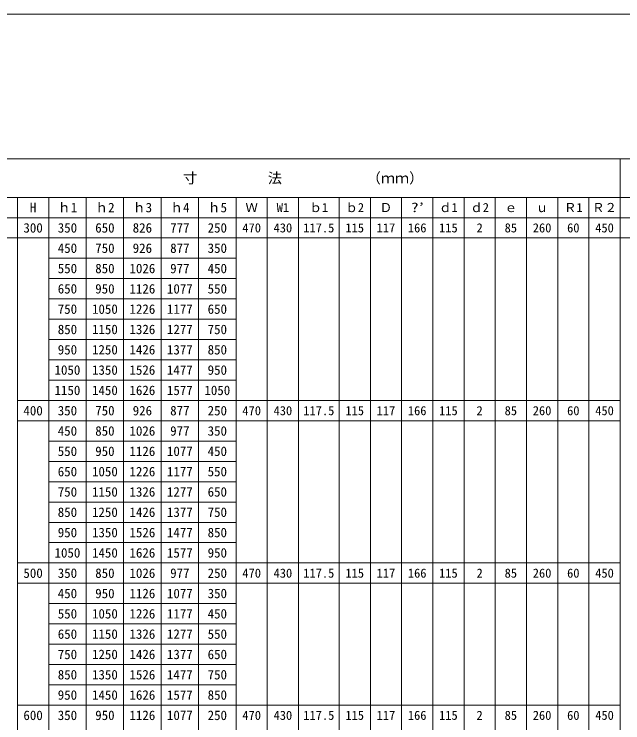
# Model space of a CAD drawing. Units: millimetres at full size; details may follow other scales. Extents: x 5964 to 125098, y -10801 to 28073.
# Drawn here: x 101209 to 103158, y 2877 to 5144 of the extents above; entities that cross this region are included whole.
import ezdxf
from ezdxf.enums import TextEntityAlignment as Align

# ---------------------------------------------------------------- set-up
doc = ezdxf.new("R2010")
doc.units = ezdxf.units.MM
doc.header["$LTSCALE"] = 19
for name, color, linetype, lineweight in [('Defpoints_3', 7, 'Continuous', 13), ('寸法線', 7, 'Continuous', 9), ('枠', 5, 'Continuous', 5)]:
    doc.layers.add(name, color=color, linetype=linetype, lineweight=lineweight)
doc.styles.add('ＭＳ ゴシック', font='')
doc.styles.get('ＭＳ ゴシック').set_extended_font_data('MS Gothic')

msp = doc.modelspace()

# ---------------------------------------------------------------- linework, layer by layer
at = {"layer": 'Defpoints_3', "color": 8, "lineweight": 0}
for p, q in [((101119.88, 4428.16), (101319.88, 4428.16)), ((101919.88, 4428.16), (103299.88, 4428.16)), ((101219.88, 3843.16), (101319.88, 3843.16)), ((101919.88, 3843.16), (103149.88, 3843.16)), ((101219.88, 3323.16), (101319.88, 3323.16)), ((101919.88, 3323.16), (103149.88, 3323.16))]:
    msp.add_line(p, q, dxfattribs=at)
at = {"layer": '寸法線', "lineweight": 13}
for p, q in [((100759.25, 4681.36), (103599.88, 4681.36)), ((103149.88, 4681.36), (103149.88, 1438.16)), ((100759.25, 4558.16), (103599.88, 4558.16)), ((101219.88, 4558.16), (101219.88, 1438.16)), ((101319.88, 4558.16), (101319.88, 1438.16)), ((101439.88, 4558.16), (101439.88, 1438.16)), ((101559.88, 4558.16), (101559.88, 1438.16)), ((101679.88, 4558.16), (101679.88, 1438.16)), ((101799.88, 4558.16), (101799.88, 1438.16)), ((101919.88, 4558.16), (101919.88, 1438.16)), ((102019.88, 4558.16), (102019.88, 1438.16)), ((102119.88, 4558.16), (102119.88, 1438.16)), ((102249.88, 4558.16), (102249.88, 1438.16)), ((102349.88, 4558.16), (102349.88, 1438.16)), ((102449.88, 4558.16), (102449.88, 1438.16)), ((102549.88, 4558.16), (102549.88, 1438.16)), ((102649.88, 4558.16), (102649.88, 1438.16)), ((102749.88, 4558.16), (102749.88, 1438.16)), ((102849.88, 4558.16), (102849.88, 1438.16)), ((102949.88, 4558.16), (102949.88, 1438.16)), ((103049.88, 4558.16), (103049.88, 1438.16)), ((100759.25, 4493.16), (103449.88, 4493.16)), ((101319.88, 4428.16), (101919.88, 4428.16)), ((101319.88, 4363.16), (101919.88, 4363.16)), ((101319.88, 4298.16), (101919.88, 4298.16)), ((101319.88, 4233.16), (101919.88, 4233.16)), ((101319.88, 4168.16), (101919.88, 4168.16)), ((101319.88, 4103.16), (101919.88, 4103.16)), ((101319.88, 4038.16), (101919.88, 4038.16)), ((101319.88, 3973.16), (101919.88, 3973.16)), ((101219.88, 3908.16), (103149.88, 3908.16)), ((101319.88, 3843.16), (101919.88, 3843.16)), ((101319.88, 3778.16), (101919.88, 3778.16)), ((101319.88, 3713.16), (101919.88, 3713.16)), ((101319.88, 3648.16), (101919.88, 3648.16)), ((101319.88, 3583.16), (101919.88, 3583.16)), ((101319.88, 3518.16), (101919.88, 3518.16)), ((101319.88, 3453.16), (101919.88, 3453.16)), ((101219.88, 3388.16), (103149.88, 3388.16)), ((101319.88, 3323.16), (101919.88, 3323.16)), ((101319.88, 3258.16), (101919.88, 3258.16)), ((101319.88, 3193.16), (101919.88, 3193.16)), ((101319.88, 3128.16), (101919.88, 3128.16)), ((101319.88, 3063.16), (101919.88, 3063.16)), ((101319.88, 2998.16), (101919.88, 2998.16)), ((101219.88, 2933.16), (103149.88, 2933.16))]:
    msp.add_line(p, q, dxfattribs=at)
at = {"layer": '枠', "lineweight": 20}
msp.add_line((95984.38, 5144.45), (103984.38, 5144.45), dxfattribs=at)

# ---------------------------------------------------------------- texts
at = {"layer": '寸法線', "style": 'ＭＳ ゴシック'}
for s, height, p in [('寸          法            （ｍｍ）', 33.23, (102134.88, 4619.76)), ('H', 30.38, (101269.88, 4525.66)), ('ｈ1', 30.38, (101379.88, 4525.66)), ('ｈ2', 30.38, (101499.88, 4525.66)), ('ｈ3', 30.38, (101619.88, 4525.66)), ('ｈ4', 30.38, (101739.88, 4525.66)), ('ｈ5', 30.38, (101859.88, 4525.66)), ('Ｗ', 29.24, (101969.88, 4525.66)), ('W1', 29.24, (102069.88, 4525.66)), ('ｂ1', 29.24, (102184.88, 4525.66)), ('ｂ2', 29.24, (102299.88, 4525.66)), ('Ｄ', 29.24, (102399.88, 4525.66)), ('ｄ1', 29.24, (102599.88, 4525.66)), ('ｄ2', 29.24, (102699.88, 4525.66)), ('Ｒ1', 29.24, (102999.88, 4525.66)), ('Ｒ２', 29.24, (103099.88, 4525.66)), ('ｅ', 29.24, (102799.88, 4525.66)), ('ｕ', 29.24, (102899.88, 4525.66)), ('300', 30.38, (101269.88, 4460.66)), ('350', 30.38, (101379.88, 4460.66)), ('650', 30.38, (101499.88, 4460.66)), ('826', 30.38, (101619.88, 4460.66)), ('777', 30.38, (101739.88, 4460.66)), ('250', 30.38, (101859.88, 4460.66)), ('470', 29.24, (101969.88, 4460.66)), ('430', 29.24, (102069.88, 4460.66)), ('117.5', 29.24, (102184.88, 4460.66)), ('115', 29.24, (102299.88, 4460.66)), ('117', 29.24, (102399.88, 4460.66)), ('166', 29.24, (102499.88, 4460.66)), ('115', 29.24, (102599.88, 4460.66)), ('2', 29.24, (102699.88, 4460.66)), ('85', 29.24, (102799.88, 4460.66)), ('260', 29.24, (102899.88, 4460.66)), ('60', 29.24, (102999.88, 4460.66)), ('450', 29.24, (103099.88, 4460.66)), ('450', 30.38, (101379.88, 4395.66)), ('750', 30.38, (101499.88, 4395.66)), ('926', 30.38, (101619.88, 4395.66)), ('877', 30.38, (101739.88, 4395.66)), ('350', 30.38, (101859.88, 4395.66)), ('550', 30.38, (101379.88, 4330.66)), ('850', 30.38, (101499.88, 4330.66)), ('1026', 30.38, (101619.88, 4330.66)), ('977', 30.38, (101739.88, 4330.66)), ('450', 30.38, (101859.88, 4330.66)), ('650', 30.38, (101379.88, 4265.66)), ('950', 30.38, (101499.88, 4265.66)), ('1126', 30.38, (101619.88, 4265.66)), ('1077', 30.38, (101739.88, 4265.66)), ('550', 30.38, (101859.88, 4265.66)), ('750', 30.38, (101379.88, 4200.66)), ('1050', 30.38, (101499.88, 4200.66)), ('1226', 30.38, (101619.88, 4200.66)), ('1177', 30.38, (101739.88, 4200.66)), ('650', 30.38, (101859.88, 4200.66)), ('850', 30.38, (101379.88, 4135.66)), ('1150', 30.38, (101499.88, 4135.66)), ('1326', 30.38, (101619.88, 4135.66)), ('1277', 30.38, (101739.88, 4135.66)), ('750', 30.38, (101859.88, 4135.66)), ('950', 30.38, (101379.88, 4070.66)), ('1250', 30.38, (101499.88, 4070.66)), ('1426', 30.38, (101619.88, 4070.66)), ('1377', 30.38, (101739.88, 4070.66)), ('850', 30.38, (101859.88, 4070.66)), ('1050', 30.38, (101379.88, 4005.66)), ('1350', 30.38, (101499.88, 4005.66)), ('1526', 30.38, (101619.88, 4005.66)), ('1477', 30.38, (101739.88, 4005.66)), ('950', 30.38, (101859.88, 4005.66)), ('1150', 30.38, (101379.88, 3940.66)), ('1450', 30.38, (101499.88, 3940.66)), ('1626', 30.38, (101619.88, 3940.66)), ('1577', 30.38, (101739.88, 3940.66)), ('1050', 30.38, (101859.88, 3940.66)), ('400', 30.38, (101269.88, 3875.66)), ('350', 30.38, (101379.88, 3875.66)), ('750', 30.38, (101499.88, 3875.66)), ('926', 30.38, (101619.88, 3875.66)), ('877', 30.38, (101739.88, 3875.66)), ('250', 30.38, (101859.88, 3875.66)), ('470', 29.24, (101969.88, 3875.66)), ('430', 29.24, (102069.88, 3875.66)), ('117.5', 29.24, (102184.88, 3875.66)), ('115', 29.24, (102299.88, 3875.66)), ('117', 29.24, (102399.88, 3875.66)), ('166', 29.24, (102499.88, 3875.66)), ('115', 29.24, (102599.88, 3875.66)), ('2', 29.24, (102699.88, 3875.66)), ('85', 29.24, (102799.88, 3875.66)), ('260', 29.24, (102899.88, 3875.66)), ('60', 29.24, (102999.88, 3875.66)), ('450', 29.24, (103099.88, 3875.66)), ('450', 30.38, (101379.88, 3810.66)), ('850', 30.38, (101499.88, 3810.66)), ('1026', 30.38, (101619.88, 3810.66)), ('977', 30.38, (101739.88, 3810.66)), ('350', 30.38, (101859.88, 3810.66)), ('550', 30.38, (101379.88, 3745.66)), ('950', 30.38, (101499.88, 3745.66)), ('1126', 30.38, (101619.88, 3745.66)), ('1077', 30.38, (101739.88, 3745.66)), ('450', 30.38, (101859.88, 3745.66)), ('650', 30.38, (101379.88, 3680.66)), ('1050', 30.38, (101499.88, 3680.66)), ('1226', 30.38, (101619.88, 3680.66)), ('1177', 30.38, (101739.88, 3680.66)), ('550', 30.38, (101859.88, 3680.66)), ('750', 30.38, (101379.88, 3615.66)), ('1150', 30.38, (101499.88, 3615.66)), ('1326', 30.38, (101619.88, 3615.66)), ('1277', 30.38, (101739.88, 3615.66)), ('650', 30.38, (101859.88, 3615.66)), ('850', 30.38, (101379.88, 3550.66)), ('1250', 30.38, (101499.88, 3550.66)), ('1426', 30.38, (101619.88, 3550.66)), ('1377', 30.38, (101739.88, 3550.66)), ('750', 30.38, (101859.88, 3550.66)), ('950', 30.38, (101379.88, 3485.66)), ('1350', 30.38, (101499.88, 3485.66)), ('1526', 30.38, (101619.88, 3485.66)), ('1477', 30.38, (101739.88, 3485.66)), ('850', 30.38, (101859.88, 3485.66)), ('1050', 30.38, (101379.88, 3420.66)), ('1450', 30.38, (101499.88, 3420.66)), ('1626', 30.38, (101619.88, 3420.66)), ('1577', 30.38, (101739.88, 3420.66)), ('950', 30.38, (101859.88, 3420.66)), ('500', 30.38, (101269.88, 3355.66)), ('350', 30.38, (101379.88, 3355.66)), ('850', 30.38, (101499.88, 3355.66)), ('1026', 30.38, (101619.88, 3355.66)), ('977', 30.38, (101739.88, 3355.66)), ('250', 30.38, (101859.88, 3355.66)), ('470', 29.24, (101969.88, 3355.66)), ('430', 29.24, (102069.88, 3355.66)), ('117.5', 29.24, (102184.88, 3355.66)), ('115', 29.24, (102299.88, 3355.66)), ('117', 29.24, (102399.88, 3355.66)), ('166', 29.24, (102499.88, 3355.66)), ('115', 29.24, (102599.88, 3355.66)), ('2', 29.24, (102699.88, 3355.66)), ('85', 29.24, (102799.88, 3355.66)), ('260', 29.24, (102899.88, 3355.66)), ('60', 29.24, (102999.88, 3355.66)), ('450', 29.24, (103099.88, 3355.66)), ('450', 30.38, (101379.88, 3290.66)), ('950', 30.38, (101499.88, 3290.66)), ('1126', 30.38, (101619.88, 3290.66)), ('1077', 30.38, (101739.88, 3290.66)), ('350', 30.38, (101859.88, 3290.66)), ('550', 30.38, (101379.88, 3225.66)), ('1050', 30.38, (101499.88, 3225.66)), ('1226', 30.38, (101619.88, 3225.66)), ('1177', 30.38, (101739.88, 3225.66)), ('450', 30.38, (101859.88, 3225.66)), ('650', 30.38, (101379.88, 3160.66)), ('1150', 30.38, (101499.88, 3160.66)), ('1326', 30.38, (101619.88, 3160.66)), ('1277', 30.38, (101739.88, 3160.66)), ('550', 30.38, (101859.88, 3160.66)), ('750', 30.38, (101379.88, 3095.66)), ('1250', 30.38, (101499.88, 3095.66)), ('1426', 30.38, (101619.88, 3095.66)), ('1377', 30.38, (101739.88, 3095.66)), ('650', 30.38, (101859.88, 3095.66)), ('850', 30.38, (101379.88, 3030.66)), ('1350', 30.38, (101499.88, 3030.66)), ('1526', 30.38, (101619.88, 3030.66)), ('1477', 30.38, (101739.88, 3030.66)), ('750', 30.38, (101859.88, 3030.66)), ('950', 30.38, (101379.88, 2965.66)), ('1450', 30.38, (101499.88, 2965.66)), ('1626', 30.38, (101619.88, 2965.66)), ('1577', 30.38, (101739.88, 2965.66)), ('850', 30.38, (101859.88, 2965.66)), ('600', 30.38, (101269.88, 2900.66)), ('350', 30.38, (101379.88, 2900.66)), ('950', 30.38, (101499.88, 2900.66)), ('1126', 30.38, (101619.88, 2900.66)), ('1077', 30.38, (101739.88, 2900.66)), ('250', 30.38, (101859.88, 2900.66)), ('470', 29.24, (101969.88, 2900.66)), ('430', 29.24, (102069.88, 2900.66)), ('117.5', 29.24, (102184.88, 2900.66)), ('115', 29.24, (102299.88, 2900.66)), ('117', 29.24, (102399.88, 2900.66)), ('166', 29.24, (102499.88, 2900.66)), ('115', 29.24, (102599.88, 2900.66)), ('2', 29.24, (102699.88, 2900.66)), ('85', 29.24, (102799.88, 2900.66)), ('260', 29.24, (102899.88, 2900.66)), ('60', 29.24, (102999.88, 2900.66)), ('450', 29.24, (103099.88, 2900.66))]:
    msp.add_text(s, height=height, dxfattribs=at).set_placement(p, align=Align.MIDDLE_CENTER)
at = {"layer": '寸法線', "style": 'ＭＳ ゴシック', "width": 1.35}
msp.add_text('?’', height=29.24, dxfattribs=at).set_placement((102499.88, 4525.66), align=Align.MIDDLE_CENTER)

doc.saveas('drawing.dxf')
